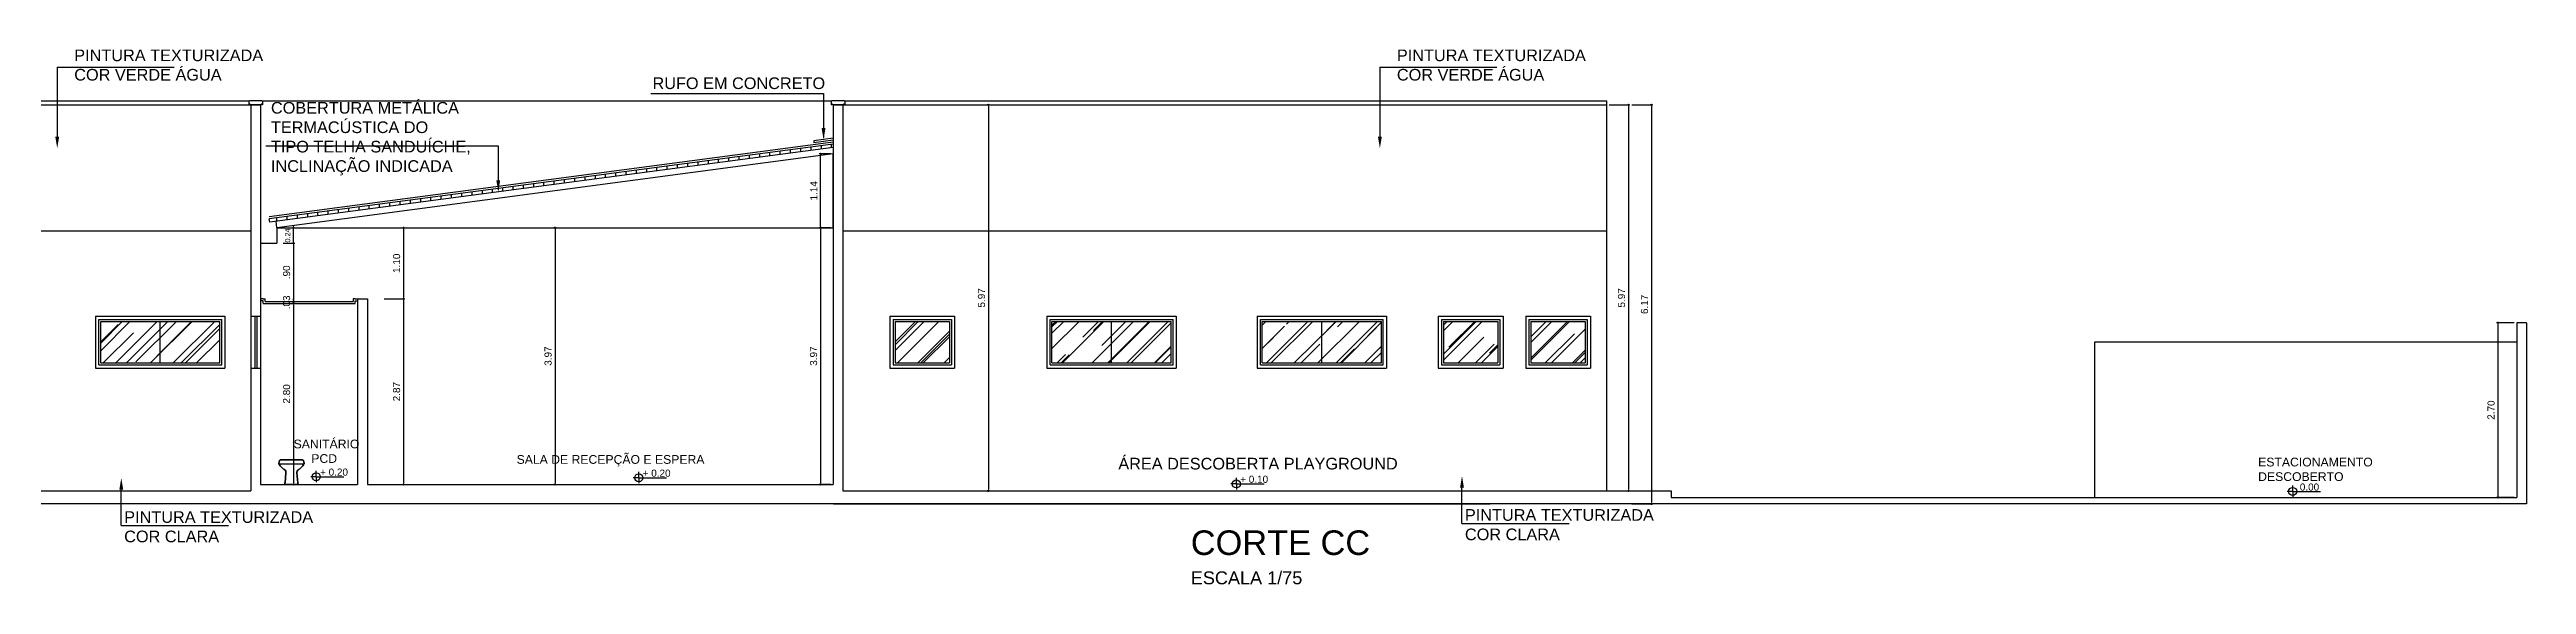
# Model space of a CAD drawing. Header units: millimetres. Extents: x 2125 to 3408, y 1171 to 1686.
# Drawn here: x 2546.85 to 2585.13, y 1480.83 to 1489.1 of the extents above; entities that cross this region are included whole.
import ezdxf

# ---------------------------------------------------------------- set-up
doc = ezdxf.new("R2010")
doc.units = ezdxf.units.MM
for name, color, linetype in [('cobertura', 1, 'Continuous'), ('cotas', 7, 'Continuous'), ('ESQUADRIA', 3, 'Continuous'), ('JANELA2', 1, 'Continuous'), ('LAYOUT', 7, 'Continuous'), ('PAREDE', 4, 'Continuous'), ('TEXTO01', 7, 'Continuous'), ('TEXTO02', 3, 'Continuous'), ('TEXTO03', 2, 'Continuous')]:
    doc.layers.add(name, color=color, linetype=linetype)
doc.styles.add('ROMANS', font='arial.ttf')
doc.styles.get("Standard").update_dxf_attribs({"font": 'arial.ttf'})
doc.styles.add('TEXTO1', font='swissko.ttf', dxfattribs={"width": 0.6, "height": 0.1})
doc.dimstyles.new('ESCALA 50', dxfattribs={"dimtxt": 0.08, "dimasz": 0.02, "dimexe": 0.05, "dimexo": 0.05, "dimgap": 0.05, "dimtad": 1, "dimlfac": -10, "dimzin": 1, "dimdsep": 46, "dimtxsty": 'ROMANS', "dimblk1": 'PPC', "dimblk2": 'PPC', "dimsah": 1, "dimcen": 0.02, "dimclrd": 7, "dimclre": 7, "dimclrt": 3, "dimadec": 0, "dimazin": 0, "dimtfac": 1, "dimtix": 1, "dimtmove": 1, "dimatfit": 3, "dimldrblk": 'PPC', "dimfxl": 0, "dimtolj": 1, "dimtzin": 12, "dimarcsym": 0})
doc.dimstyles.new('ESCALA75', dxfattribs={"dimtxt": 0.11, "dimasz": 0.02, "dimexe": 0.02, "dimexo": 0.04, "dimgap": 0.05, "dimtad": 1, "dimzin": 4, "dimdsep": 46, "dimtxsty": 'ROMANS', "dimblk1": 'PPC', "dimblk2": 'PPC', "dimsah": 1, "dimcen": 0.02, "dimclrd": 7, "dimclre": 7, "dimclrt": 3, "dimazin": 1, "dimtfac": 1, "dimtix": 1, "dimtmove": 0, "dimatfit": 3, "dimldrblk": 'PPC', "dimfxl": 0, "dimtolj": 1, "dimtzin": 12, "dimarcsym": 0})

# ---------------------------------------------------------------- blocks, each defined once
blk = doc.blocks.new('PPC')
at = {"color": 2}
blk.add_circle((0, 0), 0.5, dxfattribs=at)
blk = doc.blocks.new('*D408')
at = {"color": 7, "lineweight": -2, "transparency": 16777216}
for p, q in [((2550.466, 1486.106), (2550.644, 1486.106)), ((2550.624, 1486.086), (2550.624, 1485.226)), ((2550.394, 1485.206), (2550.644, 1485.206))]:
    blk.add_line(p, q, dxfattribs=at)
at = {"layer": 'DEFPOINTS', "color": 0, "transparency": 16777216}
for p in [(2550.426, 1486.106), (2550.354, 1485.206), (2550.624, 1485.206)]:
    blk.add_point(p, dxfattribs=at)
at = {"color": 7, "lineweight": -2, "transparency": 16777216, "xscale": 0.02, "yscale": 0.02, "zscale": 0.02}
for p, rotation in [((2550.624, 1486.106), 90), ((2550.624, 1485.206), 270)]:
    blk.add_blockref('PPC', p, dxfattribs=dict(at, rotation=rotation))
at = {"color": 3, "transparency": 16777216, "insert": (2550.518, 1485.656), "char_height": 0.11, "attachment_point": 5, "rotation": 90, "style": 'ROMANS'}
blk.add_mtext('\\A1;.90', dxfattribs=at)
blk = doc.blocks.new('*D409')
at = {"color": 7, "lineweight": -2, "transparency": 16777216}
for p, q in [((2550.394, 1485.206), (2550.644, 1485.206)), ((2550.624, 1485.176), (2550.604, 1485.176)), ((2550.624, 1485.226), (2550.624, 1485.246)), ((2550.624, 1485.206), (2550.624, 1485.176)), ((2550.624, 1485.156), (2550.624, 1485.136))]:
    blk.add_line(p, q, dxfattribs=at)
at = {"layer": 'DEFPOINTS', "color": 0, "transparency": 16777216}
for p in [(2550.354, 1485.206), (2550.624, 1485.176), (2550.624, 1485.176)]:
    blk.add_point(p, dxfattribs=at)
at = {"color": 7, "lineweight": -2, "transparency": 16777216, "xscale": 0.02, "yscale": 0.02, "zscale": 0.02}
for p, rotation in [((2550.624, 1485.206), 270), ((2550.624, 1485.176), 90)]:
    blk.add_blockref('PPC', p, dxfattribs=dict(at, rotation=rotation))
at = {"color": 3, "transparency": 16777216, "insert": (2550.518, 1485.191), "char_height": 0.11, "attachment_point": 5, "rotation": 90, "style": 'ROMANS'}
blk.add_mtext('\\A1;.03', dxfattribs=at)
blk = doc.blocks.new('*D410')
at = {"color": 7, "lineweight": -2, "transparency": 16777216}
for p, q in [((2550.624, 1485.176), (2550.604, 1485.176)), ((2550.624, 1485.156), (2550.624, 1482.396)), ((2550.624, 1482.376), (2550.604, 1482.376))]:
    blk.add_line(p, q, dxfattribs=at)
at = {"layer": 'DEFPOINTS', "color": 0, "transparency": 16777216}
for p in [(2550.624, 1485.176), (2550.624, 1482.376), (2550.624, 1482.376)]:
    blk.add_point(p, dxfattribs=at)
at = {"color": 7, "lineweight": -2, "transparency": 16777216, "xscale": 0.02, "yscale": 0.02, "zscale": 0.02}
for p, rotation in [((2550.624, 1485.176), 90), ((2550.624, 1482.376), 270)]:
    blk.add_blockref('PPC', p, dxfattribs=dict(at, rotation=rotation))
at = {"color": 3, "transparency": 16777216, "insert": (2550.518, 1483.776), "char_height": 0.11, "attachment_point": 5, "rotation": 90, "style": 'ROMANS'}
blk.add_mtext('\\A1;2.80', dxfattribs=at)
blk = doc.blocks.new('*D411')
at = {"color": 7, "lineweight": -2, "transparency": 16777216}
for p, q in [((2552.084, 1486.346), (2552.344, 1486.346)), ((2552.324, 1486.326), (2552.324, 1485.266)), ((2552.024, 1485.246), (2552.344, 1485.246))]:
    blk.add_line(p, q, dxfattribs=at)
at = {"layer": 'DEFPOINTS', "color": 0, "transparency": 16777216}
for p in [(2552.044, 1486.346), (2551.841, 1485.246), (2552.324, 1485.246)]:
    blk.add_point(p, dxfattribs=at)
at = {"color": 7, "lineweight": -2, "transparency": 16777216, "xscale": 0.02, "yscale": 0.02, "zscale": 0.02}
for p, rotation in [((2552.324, 1486.346), 90), ((2552.324, 1485.246), 270)]:
    blk.add_blockref('PPC', p, dxfattribs=dict(at, rotation=rotation))
at = {"color": 3, "transparency": 16777216, "insert": (2552.218, 1485.796), "char_height": 0.11, "attachment_point": 5, "rotation": 90, "style": 'ROMANS'}
blk.add_mtext('\\A1;1.10', dxfattribs=at)
blk = doc.blocks.new('*D412')
at = {"color": 7, "lineweight": -2, "transparency": 16777216}
for p, q in [((2552.024, 1485.246), (2552.344, 1485.246)), ((2552.324, 1485.226), (2552.324, 1482.396)), ((2552.024, 1482.376), (2552.344, 1482.376))]:
    blk.add_line(p, q, dxfattribs=at)
at = {"layer": 'DEFPOINTS', "color": 0, "transparency": 16777216}
for p in [(2551.841, 1485.246), (2551.841, 1482.376), (2552.324, 1482.376)]:
    blk.add_point(p, dxfattribs=at)
at = {"color": 7, "lineweight": -2, "transparency": 16777216, "xscale": 0.02, "yscale": 0.02, "zscale": 0.02}
for p, rotation in [((2552.324, 1485.246), 90), ((2552.324, 1482.376), 270)]:
    blk.add_blockref('PPC', p, dxfattribs=dict(at, rotation=rotation))
at = {"color": 3, "transparency": 16777216, "insert": (2552.218, 1483.811), "char_height": 0.11, "attachment_point": 5, "rotation": 90, "style": 'ROMANS'}
blk.add_mtext('\\A1;2.87', dxfattribs=at)
blk = doc.blocks.new('*D413')
at = {"color": 7, "lineweight": -2, "transparency": 16777216}
for p, q in [((2554.666, 1486.346), (2554.646, 1486.346)), ((2554.666, 1486.326), (2554.666, 1482.396)), ((2554.666, 1482.376), (2554.646, 1482.376))]:
    blk.add_line(p, q, dxfattribs=at)
at = {"layer": 'DEFPOINTS', "color": 0, "transparency": 16777216}
for p in [(2554.666, 1486.346), (2554.666, 1482.376), (2554.666, 1482.376)]:
    blk.add_point(p, dxfattribs=at)
at = {"color": 7, "lineweight": -2, "transparency": 16777216, "xscale": 0.02, "yscale": 0.02, "zscale": 0.02}
for p, rotation in [((2554.666, 1486.346), 90), ((2554.666, 1482.376), 270)]:
    blk.add_blockref('PPC', p, dxfattribs=dict(at, rotation=rotation))
at = {"color": 3, "transparency": 16777216, "insert": (2554.559, 1484.361), "char_height": 0.11, "attachment_point": 5, "rotation": 90, "style": 'ROMANS'}
blk.add_mtext('\\A1;3.97', dxfattribs=at)
blk = doc.blocks.new('*D414')
at = {"color": 7, "lineweight": -2, "transparency": 16777216}
for p, q in [((2558.926, 1486.346), (2558.748, 1486.346)), ((2558.768, 1486.326), (2558.768, 1482.396)), ((2558.926, 1482.376), (2558.748, 1482.376))]:
    blk.add_line(p, q, dxfattribs=at)
at = {"layer": 'DEFPOINTS', "color": 0, "transparency": 16777216}
for p in [(2558.966, 1486.346), (2558.768, 1482.376), (2558.966, 1482.376)]:
    blk.add_point(p, dxfattribs=at)
at = {"color": 7, "lineweight": -2, "transparency": 16777216, "xscale": 0.02, "yscale": 0.02, "zscale": 0.02}
for p, rotation in [((2558.768, 1486.346), 90), ((2558.768, 1482.376), 270)]:
    blk.add_blockref('PPC', p, dxfattribs=dict(at, rotation=rotation))
at = {"color": 3, "transparency": 16777216, "insert": (2558.662, 1484.361), "char_height": 0.11, "attachment_point": 5, "rotation": 90, "style": 'ROMANS'}
blk.add_mtext('\\A1;3.97', dxfattribs=at)
blk = doc.blocks.new('*D415')
at = {"color": 7, "lineweight": -2, "transparency": 16777216}
for p, q in [((2561.363, 1488.246), (2561.343, 1488.246)), ((2561.363, 1488.226), (2561.363, 1482.296)), ((2561.363, 1482.276), (2561.343, 1482.276))]:
    blk.add_line(p, q, dxfattribs=at)
at = {"layer": 'DEFPOINTS', "color": 0, "transparency": 16777216}
for p in [(2561.363, 1488.246), (2561.363, 1482.276), (2561.363, 1482.276)]:
    blk.add_point(p, dxfattribs=at)
at = {"color": 7, "lineweight": -2, "transparency": 16777216, "xscale": 0.02, "yscale": 0.02, "zscale": 0.02}
for p, rotation in [((2561.363, 1488.246), 90), ((2561.363, 1482.276), 270)]:
    blk.add_blockref('PPC', p, dxfattribs=dict(at, rotation=rotation))
at = {"color": 3, "transparency": 16777216, "insert": (2561.256, 1485.261), "char_height": 0.11, "attachment_point": 5, "rotation": 90, "style": 'ROMANS'}
blk.add_mtext('\\A1;5.97', dxfattribs=at)
blk = doc.blocks.new('*D416')
at = {"color": 7, "lineweight": -2, "transparency": 16777216}
for p, q in [((2570.956, 1488.246), (2571.274, 1488.246)), ((2571.254, 1488.226), (2571.254, 1482.296)), ((2570.956, 1482.276), (2571.274, 1482.276))]:
    blk.add_line(p, q, dxfattribs=at)
at = {"layer": 'DEFPOINTS', "color": 0, "transparency": 16777216}
for p in [(2570.916, 1488.246), (2570.916, 1482.276), (2571.254, 1482.276)]:
    blk.add_point(p, dxfattribs=at)
at = {"color": 7, "lineweight": -2, "transparency": 16777216, "xscale": 0.02, "yscale": 0.02, "zscale": 0.02}
for p, rotation in [((2571.254, 1488.246), 90), ((2571.254, 1482.276), 270)]:
    blk.add_blockref('PPC', p, dxfattribs=dict(at, rotation=rotation))
at = {"color": 3, "transparency": 16777216, "insert": (2571.147, 1485.261), "char_height": 0.11, "attachment_point": 5, "rotation": 90, "style": 'ROMANS'}
blk.add_mtext('\\A1;5.97', dxfattribs=at)
blk = doc.blocks.new('*D417')
at = {"color": 7, "lineweight": -2, "transparency": 16777216}
for p, q in [((2571.308, 1488.246), (2571.628, 1488.246)), ((2571.608, 1488.226), (2571.608, 1482.096)), ((2571.308, 1482.076), (2571.628, 1482.076))]:
    blk.add_line(p, q, dxfattribs=at)
at = {"layer": 'DEFPOINTS', "color": 0, "transparency": 16777216}
for p in [(2570.916, 1488.246), (2570.916, 1482.076), (2571.608, 1482.076)]:
    blk.add_point(p, dxfattribs=at)
at = {"color": 7, "lineweight": -2, "transparency": 16777216, "xscale": 0.02, "yscale": 0.02, "zscale": 0.02}
for p, rotation in [((2571.608, 1488.246), 90), ((2571.608, 1482.076), 270)]:
    blk.add_blockref('PPC', p, dxfattribs=dict(at, rotation=rotation))
at = {"color": 3, "transparency": 16777216, "insert": (2571.502, 1485.161), "char_height": 0.11, "attachment_point": 5, "rotation": 90, "style": 'ROMANS'}
blk.add_mtext('\\A1;6.17', dxfattribs=at)
blk = doc.blocks.new('*D418')
at = {"color": 7, "lineweight": -2, "transparency": 16777216}
for p, q in [((2584.941, 1484.876), (2584.67, 1484.876)), ((2584.69, 1484.856), (2584.69, 1482.196)), ((2584.941, 1482.176), (2584.67, 1482.176))]:
    blk.add_line(p, q, dxfattribs=at)
at = {"layer": 'DEFPOINTS', "color": 0, "transparency": 16777216}
for p in [(2584.981, 1484.876), (2584.69, 1482.176), (2584.981, 1482.176)]:
    blk.add_point(p, dxfattribs=at)
at = {"color": 7, "lineweight": -2, "transparency": 16777216, "xscale": 0.02, "yscale": 0.02, "zscale": 0.02}
for p, rotation in [((2584.69, 1484.876), 90), ((2584.69, 1482.176), 270)]:
    blk.add_blockref('PPC', p, dxfattribs=dict(at, rotation=rotation))
at = {"color": 3, "transparency": 16777216, "insert": (2584.584, 1483.526), "char_height": 0.11, "attachment_point": 5, "rotation": 90, "style": 'ROMANS'}
blk.add_mtext('\\A1;2.70', dxfattribs=at)
blk = doc.blocks.new('MON07F')
at = {"layer": 'LAYOUT', "color": 3}
blk.add_lwpolyline([(-0.097, 0, -0.386383), (-0.102, 0.006), (-0.101, 0.02, -0.189432), (-0.098, 0.025), (-0.085, 0.18, 0.109033), (-0.088, 0.207, 0.15962), (-0.11, 0.23, -0.040278), (-0.156, 0.268, -0.044946), (-0.193, 0.314, -0.204808), (-0.195, 0.325), (-0.187, 0.368, -0.359982), (-0.172, 0.38), (0, 0.38), (0.172, 0.38, -0.359982), (0.187, 0.368), (0.195, 0.325, -0.204808), (0.193, 0.314, -0.044946), (0.156, 0.268, -0.040278), (0.11, 0.23, 0.15962), (0.088, 0.207, 0.109033), (0.085, 0.18), (0.098, 0.025, -0.189432), (0.101, 0.02), (0.102, 0.006, -0.386383), (0.097, 0), (0, 0), (-0.097, 0, -0.438509)], format="xyb", dxfattribs=at)
at = {"layer": 'LAYOUT'}
blk.add_lwpolyline([(-0.195, 0.32), (0, 0.32), (0.195, 0.32)], dxfattribs=at)
blk = doc.blocks.new('new block4')
at = {"layer": 'TEXTO01'}
h = blk.add_hatch(dxfattribs=at)
h.set_pattern_fill('ANGLE', color=256)
h.set_pattern_definition([(0, (-2260.456, -913.906), (0, 6.985), [5.08, -1.905]), (90, (-2260.456, -913.906), (-6.985, 4e-16), [5.08, -1.905])])
h.paths.add_polyline_path([(0, 0), (0, -0.062, 0.414214), (0.062, 0)])
h.paths.add_polyline_path([(0, 0), (0, 0.062, 0.414214), (-0.062, 0)])
for q in [(-0.086, 0), (0, 0.093), (0.429, 0), (0, -0.085)]:
    blk.add_line((0, 0), q, dxfattribs=at)
blk.add_circle((0, 0), 0.0624, dxfattribs=at)
blk = doc.blocks.new('*D495')
at = {"color": 7, "lineweight": -2, "transparency": 16777216}
for p, q in [((2558.926, 1487.486), (2558.749, 1487.486)), ((2558.769, 1486.366), (2558.769, 1487.466)), ((2558.926, 1486.346), (2558.749, 1486.346))]:
    blk.add_line(p, q, dxfattribs=at)
at = {"layer": 'DEFPOINTS', "color": 0, "transparency": 16777216}
for p in [(2558.769, 1487.486), (2558.966, 1487.486), (2558.966, 1486.346)]:
    blk.add_point(p, dxfattribs=at)
at = {"color": 7, "lineweight": -2, "transparency": 16777216, "xscale": 0.02, "yscale": 0.02, "zscale": 0.02}
for p, rotation in [((2558.769, 1487.486), 90), ((2558.769, 1486.346), 270)]:
    blk.add_blockref('PPC', p, dxfattribs=dict(at, rotation=rotation))
at = {"color": 3, "transparency": 16777216, "insert": (2558.664, 1486.916), "char_height": 0.11, "attachment_point": 5, "rotation": 90, "style": 'ROMANS'}
blk.add_mtext('\\A1;1.14', dxfattribs=at)
blk = doc.blocks.new('*D673')
at = {"color": 7, "lineweight": -2, "transparency": 16777216}
for p, q in [((2550.625, 1486.366), (2550.625, 1486.386)), ((2550.625, 1486.106), (2550.625, 1486.346)), ((2550.625, 1486.086), (2550.625, 1486.066))]:
    blk.add_line(p, q, dxfattribs=at)
at = {"layer": 'DEFPOINTS', "color": 0, "transparency": 16777216}
for p in [(2550.625, 1486.346), (2550.625, 1486.346), (2550.625, 1486.106)]:
    blk.add_point(p, dxfattribs=at)
at = {"color": 7, "lineweight": -2, "transparency": 16777216, "xscale": 0.02, "yscale": 0.02, "zscale": 0.02}
for p, rotation in [((2550.625, 1486.346), 270), ((2550.625, 1486.106), 90)]:
    blk.add_blockref('PPC', p, dxfattribs=dict(at, rotation=rotation))
at = {"color": 3, "transparency": 16777216, "insert": (2550.534, 1486.226), "char_height": 0.08, "attachment_point": 5, "rotation": 90, "style": 'ROMANS'}
blk.add_mtext('\\A1;0.24', dxfattribs=at)

msp = doc.modelspace()

# ---------------------------------------------------------------- hatches: boundary and pattern name
h = msp.add_hatch()
h.set_pattern_fill('AR-RROOF', color=1, scale=0.015, angle=45)
h.paths.add_polyline_path([(2541.2156, 1484.8962), (2540.2956, 1484.8962), (2540.2956, 1484.2562), (2541.2156, 1484.2562)])
h.paths.add_polyline_path([(2542.1356, 1484.8962), (2541.2156, 1484.8962), (2541.2156, 1484.2562), (2542.1356, 1484.2562)])
h.paths.add_polyline_path([(2544.0656, 1484.8962), (2543.1456, 1484.8962), (2543.1456, 1484.2562), (2544.0656, 1484.2562)])
h.paths.add_polyline_path([(2544.9856, 1484.8962), (2544.0656, 1484.8962), (2544.0656, 1484.2562), (2544.9856, 1484.2562)])
h.paths.add_polyline_path([(2546.6856, 1484.8962), (2545.8456, 1484.8962), (2545.8456, 1484.2562), (2546.6856, 1484.2562)])
h.paths.add_polyline_path([(2548.5656, 1484.8962), (2547.6456, 1484.8962), (2547.6456, 1484.2562), (2548.5656, 1484.2562)])
h.paths.add_polyline_path([(2549.4856, 1484.8962), (2548.5656, 1484.8962), (2548.5656, 1484.2562), (2549.4856, 1484.2562)])
h.paths.add_polyline_path([(2560.7606, 1484.8962), (2559.9206, 1484.8962), (2559.9206, 1484.2562), (2560.7606, 1484.2562)])
h.paths.add_polyline_path([(2563.2656, 1484.8962), (2562.3456, 1484.8962), (2562.3456, 1484.2562), (2563.2656, 1484.2562)])
h.paths.add_polyline_path([(2564.1856, 1484.8962), (2563.2656, 1484.8962), (2563.2656, 1484.2562), (2564.1856, 1484.2562)])
h.paths.add_polyline_path([(2566.5156, 1484.8962), (2565.5956, 1484.8962), (2565.5956, 1484.2562), (2566.5156, 1484.2562)])
h.paths.add_polyline_path([(2567.4356, 1484.8962), (2566.5156, 1484.8962), (2566.5156, 1484.2562), (2567.4356, 1484.2562)])
h.paths.add_polyline_path([(2569.2356, 1484.8962), (2568.3956, 1484.8962), (2568.3956, 1484.2562), (2569.2356, 1484.2562)])
h.paths.add_polyline_path([(2570.5856, 1484.8962), (2569.7456, 1484.8962), (2569.7456, 1484.2562), (2570.5856, 1484.2562)])
at = {"layer": 'cobertura'}
h = msp.add_hatch(dxfattribs=at)
h.set_pattern_fill('ANSI31', color=256, scale=0.05, angle=45)
h.set_pattern_definition([(90, (-1.69752, 6.48309), (-0.15875, 3e-17), [])])
h.paths.add_polyline_path([(2558.9656, 1487.5871), (2558.9656, 1487.6375), (2550.25, 1486.4822), (2550.2565, 1486.4326)])

# ---------------------------------------------------------------- linework, layer by layer
for p, q in [((2546.9735, 1488.8275), (2546.9735, 1487.7535)), ((2567.4127, 1488.8275), (2567.4127, 1487.7535)), ((2550.1356, 1488.3062), (2558.9456, 1488.3062)), ((2556.1466, 1488.4189), (2558.8156, 1488.4189)), ((2558.8156, 1488.4189), (2558.8156, 1487.7392)), ((2550.1987, 1487.6113), (2553.7886, 1487.6113)), ((2553.7886, 1487.6113), (2553.7886, 1486.9316)), ((2558.9656, 1486.3462), (2558.9656, 1487.4862)), ((2550.3656, 1486.3462), (2550.3656, 1486.1062)), ((2550.3656, 1486.3462), (2558.9656, 1486.3462)), ((2550.1156, 1486.1062), (2550.3656, 1486.1062)), ((2550.1556, 1485.2462), (2550.1156, 1485.2462)), ((2550.1556, 1485.2162), (2550.1156, 1485.2162)), ((2550.1556, 1485.2462), (2550.1856, 1485.2462)), ((2550.1556, 1485.1762), (2550.1556, 1485.2162)), ((2550.1556, 1485.1762), (2551.5756, 1485.1762)), ((2550.1856, 1485.2062), (2550.1856, 1485.2462)), ((2550.1856, 1485.2062), (2551.5456, 1485.2062)), ((2551.5756, 1485.2462), (2551.5456, 1485.2462)), ((2551.5456, 1485.2462), (2551.5456, 1485.2062)), ((2551.5756, 1485.2462), (2551.6156, 1485.2462)), ((2551.5756, 1485.1762), (2551.5756, 1485.2162)), ((2551.5756, 1485.2162), (2551.6156, 1485.2162)), ((2547.9628, 1481.7429), (2549.6179, 1481.7429)), ((2568.6813, 1481.7749), (2570.3364, 1481.7749))]:
    msp.add_line(p, q)
for p, q in [((2558.9617, 1487.6673), (2550.246, 1486.5119)), ((2558.9656, 1487.6375), (2550.25, 1486.4822)), ((2558.9656, 1487.5871), (2550.2565, 1486.4326)), ((2558.9656, 1487.4862), (2550.3656, 1486.3462)), ((2550.2566, 1486.4326), (2550.25, 1486.4822)), ((2550.3656, 1486.3462), (2550.3557, 1486.4457))]:
    msp.add_line(p, q, dxfattribs=at)
at = {"layer": 'DEFPOINTS'}
msp.add_lwpolyline([(2550.7859, 1482.6911, 0.1860307), (2550.7879, 1482.7006), (2550.7796, 1482.7442, 0.3599816), (2550.7649, 1482.7564), (2550.5928, 1482.7564), (2550.4207, 1482.7564, 0.3599816), (2550.406, 1482.7442), (2550.3977, 1482.7006, 0.1860307), (2550.3997, 1482.6911, 0.0451288), (2550.4373, 1482.6439, 0.0402776), (2550.4828, 1482.6069, -0.1596199), (2550.5048, 1482.5839, -0.109033), (2550.5078, 1482.5559), (2550.4949, 1482.4017, 0.172593), (2550.4924, 1482.3969), (2550.4908, 1482.3824, 0.3863831), (2550.4955, 1482.3764), (2550.5928, 1482.3764), (2550.6901, 1482.3764, 0.3863831), (2550.6948, 1482.3824), (2550.6932, 1482.3969, 0.172593), (2550.6907, 1482.4017), (2550.6778, 1482.5559, -0.109033), (2550.6808, 1482.5839, -0.1596199), (2550.7028, 1482.6069, 0.0402776), (2550.7483, 1482.6439, 0.0451288)], format="xyb", close=True, dxfattribs=at)
at = {"layer": 'ESQUADRIA'}
for p, q in [((2539.8156, 1488.2462), (2549.9656, 1488.2462)), ((2539.8356, 1488.3062), (2549.9456, 1488.3062)), ((2558.9656, 1488.2462), (2570.9156, 1488.2462)), ((2559.1356, 1488.3062), (2570.9156, 1488.3062)), ((2570.9156, 1488.3062), (2570.9156, 1482.2762)), ((2558.9656, 1487.7283), (2558.6656, 1487.6886)), ((2558.9656, 1487.6981), (2558.6656, 1487.6583)), ((2558.6656, 1487.6886), (2558.6656, 1487.6583)), ((2539.8156, 1486.2962), (2549.9656, 1486.2962)), ((2559.1156, 1486.2962), (2570.9156, 1486.2962)), ((2547.5656, 1484.9762), (2547.5656, 1484.1762)), ((2547.5656, 1484.9762), (2549.5656, 1484.9762)), ((2547.6156, 1484.2262), (2547.6156, 1484.9262)), ((2547.6156, 1484.9262), (2549.5156, 1484.9262)), ((2547.6456, 1484.2562), (2547.6456, 1484.8962)), ((2547.6456, 1484.8962), (2549.4856, 1484.8962)), ((2548.5656, 1484.2562), (2548.5656, 1484.8962)), ((2549.4856, 1484.2562), (2549.4856, 1484.8962)), ((2549.5156, 1484.2262), (2549.5156, 1484.9262)), ((2549.5656, 1484.9762), (2549.5656, 1484.1762)), ((2550.0256, 1484.9762), (2550.0256, 1484.1762)), ((2550.0556, 1484.9762), (2550.0556, 1484.1762)), ((2559.8406, 1484.9762), (2559.8406, 1484.1762)), ((2559.8406, 1484.9762), (2560.8406, 1484.9762)), ((2559.8906, 1484.9262), (2559.8906, 1484.2262)), ((2559.8906, 1484.9262), (2560.7906, 1484.9262)), ((2559.9206, 1484.8962), (2559.9206, 1484.2562)), ((2559.9206, 1484.8962), (2560.7606, 1484.8962)), ((2560.7606, 1484.8962), (2560.7606, 1484.2562)), ((2560.7906, 1484.9262), (2560.7906, 1484.2262)), ((2560.8406, 1484.9762), (2560.8406, 1484.1762)), ((2562.2656, 1484.9762), (2562.2656, 1484.1762)), ((2562.2656, 1484.9762), (2564.2656, 1484.9762)), ((2562.3156, 1484.2262), (2562.3156, 1484.9262)), ((2562.3156, 1484.9262), (2564.2156, 1484.9262)), ((2562.3456, 1484.2562), (2562.3456, 1484.8962)), ((2562.3456, 1484.8962), (2564.1856, 1484.8962)), ((2563.2656, 1484.2562), (2563.2656, 1484.8962)), ((2564.1856, 1484.2562), (2564.1856, 1484.8962)), ((2564.2156, 1484.2262), (2564.2156, 1484.9262)), ((2564.2656, 1484.9762), (2564.2656, 1484.1762)), ((2565.5156, 1484.9762), (2565.5156, 1484.1762)), ((2565.5156, 1484.9762), (2567.5156, 1484.9762)), ((2565.5656, 1484.2262), (2565.5656, 1484.9262)), ((2565.5656, 1484.9262), (2567.4656, 1484.9262)), ((2565.5956, 1484.2562), (2565.5956, 1484.8962)), ((2565.5956, 1484.8962), (2567.4356, 1484.8962)), ((2566.5156, 1484.2562), (2566.5156, 1484.8962)), ((2567.4356, 1484.2562), (2567.4356, 1484.8962)), ((2567.4656, 1484.2262), (2567.4656, 1484.9262)), ((2567.5156, 1484.9762), (2567.5156, 1484.1762)), ((2568.3156, 1484.9762), (2568.3156, 1484.1762)), ((2568.3156, 1484.9762), (2569.3156, 1484.9762)), ((2568.3656, 1484.9262), (2568.3656, 1484.2262)), ((2568.3656, 1484.9262), (2569.2656, 1484.9262)), ((2568.3956, 1484.8962), (2568.3956, 1484.2562)), ((2568.3956, 1484.8962), (2569.2356, 1484.8962)), ((2569.2356, 1484.8962), (2569.2356, 1484.2562)), ((2569.2656, 1484.9262), (2569.2656, 1484.2262)), ((2569.3156, 1484.9762), (2569.3156, 1484.1762)), ((2569.6656, 1484.9762), (2569.6656, 1484.1762)), ((2569.6656, 1484.9762), (2570.6656, 1484.9762)), ((2569.7156, 1484.9262), (2569.7156, 1484.2262)), ((2569.7156, 1484.9262), (2570.6156, 1484.9262)), ((2569.7456, 1484.8962), (2569.7456, 1484.2562)), ((2569.7456, 1484.8962), (2570.5856, 1484.8962)), ((2570.5856, 1484.8962), (2570.5856, 1484.2562)), ((2570.6156, 1484.9262), (2570.6156, 1484.2262)), ((2570.6656, 1484.9762), (2570.6656, 1484.1762)), ((2547.5656, 1484.1762), (2549.5656, 1484.1762)), ((2547.6156, 1484.2262), (2549.5156, 1484.2262)), ((2547.6456, 1484.2562), (2549.4856, 1484.2562)), ((2559.8406, 1484.1762), (2560.8406, 1484.1762)), ((2559.8906, 1484.2262), (2560.7906, 1484.2262)), ((2559.9206, 1484.2562), (2560.7606, 1484.2562)), ((2562.2656, 1484.1762), (2564.2656, 1484.1762)), ((2562.3156, 1484.2262), (2564.2156, 1484.2262)), ((2562.3456, 1484.2562), (2564.1856, 1484.2562)), ((2565.5156, 1484.1762), (2567.5156, 1484.1762)), ((2565.5656, 1484.2262), (2567.4656, 1484.2262)), ((2565.5956, 1484.2562), (2567.4356, 1484.2562)), ((2568.3156, 1484.1762), (2569.3156, 1484.1762)), ((2568.3656, 1484.2262), (2569.2656, 1484.2262)), ((2568.3956, 1484.2562), (2569.2356, 1484.2562)), ((2569.6656, 1484.1762), (2570.6656, 1484.1762)), ((2569.7156, 1484.2262), (2570.6156, 1484.2262)), ((2569.7456, 1484.2562), (2570.5856, 1484.2562))]:
    msp.add_line(p, q, dxfattribs=at)
at = {"layer": 'JANELA2', "linetype": 'Continuous'}
for p, q in [((2549.9656, 1484.9762), (2550.1156, 1484.9762)), ((2549.9656, 1484.1762), (2550.1156, 1484.1762))]:
    msp.add_line(p, q, dxfattribs=at)
at = {"layer": 'LAYOUT'}
for p, q in [((2546.9735, 1488.8275), (2548.7801, 1488.8275)), ((2567.4127, 1488.8275), (2569.2193, 1488.8275)), ((2547.9628, 1481.7429), (2547.9628, 1482.2957)), ((2568.6813, 1481.7749), (2568.6813, 1482.3277))]:
    msp.add_line(p, q, dxfattribs=at)
for points in [[(2558.8456, 1487.8884), (2558.8156, 1487.7084), (2558.7856, 1487.8884)], [(2547.0035, 1487.7535), (2546.9735, 1487.5735), (2546.9435, 1487.7535)], [(2567.4427, 1487.7535), (2567.4127, 1487.5735), (2567.3827, 1487.7535)], [(2553.8186, 1487.0808), (2553.7886, 1486.9008), (2553.7586, 1487.0808)], [(2547.9328, 1482.2957), (2547.9628, 1482.4757), (2547.9928, 1482.2957)], [(2568.6513, 1482.3277), (2568.6813, 1482.5077), (2568.7113, 1482.3277)]]:
    msp.add_solid(points, dxfattribs=at)
at = {"layer": 'PAREDE'}
for p, q in [((2549.9356, 1488.2962), (2549.9456, 1488.3062)), ((2549.9356, 1488.2962), (2549.9356, 1488.2462)), ((2549.9456, 1488.2462), (2549.9356, 1488.2462)), ((2550.1356, 1488.3062), (2549.9456, 1488.3062)), ((2549.9556, 1488.2562), (2549.9456, 1488.2562)), ((2549.9456, 1488.2562), (2549.9456, 1488.2462)), ((2549.9556, 1488.2462), (2549.9556, 1488.2562)), ((2550.1256, 1488.2462), (2549.9556, 1488.2462)), ((2549.9656, 1488.2462), (2550.1156, 1488.2462)), ((2549.9656, 1488.2462), (2550.1256, 1488.2462)), ((2550.1356, 1488.2562), (2550.1256, 1488.2562)), ((2550.1256, 1488.2562), (2550.1256, 1488.2462)), ((2550.1456, 1488.2962), (2550.1356, 1488.3062)), ((2550.1356, 1488.2462), (2550.1356, 1488.2562)), ((2550.1456, 1488.2462), (2550.1356, 1488.2462)), ((2550.1456, 1488.2962), (2550.1456, 1488.2462)), ((2558.9356, 1488.2962), (2558.9456, 1488.3062)), ((2558.9356, 1488.2962), (2558.9356, 1488.2462)), ((2558.9456, 1488.2462), (2558.9356, 1488.2462)), ((2559.1356, 1488.3062), (2558.9456, 1488.3062)), ((2558.9556, 1488.2562), (2558.9456, 1488.2562)), ((2558.9456, 1488.2562), (2558.9456, 1488.2462)), ((2558.9556, 1488.2462), (2558.9556, 1488.2562)), ((2559.1256, 1488.2462), (2558.9556, 1488.2462)), ((2558.9656, 1488.2462), (2559.1156, 1488.2462)), ((2558.9656, 1488.2462), (2559.1256, 1488.2462)), ((2559.1356, 1488.2562), (2559.1256, 1488.2562)), ((2559.1256, 1488.2562), (2559.1256, 1488.2462)), ((2559.1456, 1488.2962), (2559.1356, 1488.3062)), ((2559.1356, 1488.2462), (2559.1356, 1488.2562)), ((2559.1456, 1488.2462), (2559.1356, 1488.2462)), ((2559.1456, 1488.2962), (2559.1456, 1488.2462))]:
    msp.add_line(p, q, dxfattribs=at)
at = {"layer": 'PAREDE', "linetype": 'Continuous'}
for p, q in [((2549.9656, 1488.2462), (2549.9656, 1482.2762)), ((2549.9656, 1488.2462), (2550.1156, 1488.2462)), ((2550.1156, 1488.2462), (2549.9656, 1488.2462)), ((2550.1156, 1488.2462), (2549.9656, 1488.2462)), ((2550.1156, 1488.2462), (2550.1156, 1482.3762)), ((2558.9656, 1488.2462), (2558.9656, 1482.3762)), ((2558.9656, 1488.2462), (2559.1156, 1488.2462)), ((2559.1156, 1488.2462), (2558.9656, 1488.2462)), ((2559.1156, 1488.2462), (2558.9656, 1488.2462)), ((2559.1156, 1488.2462), (2559.1156, 1482.2762)), ((2551.6156, 1485.2462), (2551.6156, 1482.3762)), ((2551.6156, 1485.2462), (2551.7656, 1485.2462)), ((2551.7656, 1485.2462), (2551.7656, 1482.3762)), ((2585.1306, 1484.8762), (2584.9806, 1484.8762)), ((2584.9806, 1484.8762), (2584.9806, 1482.1762)), ((2585.1306, 1484.8762), (2585.1306, 1482.0762)), ((2578.4556, 1484.5762), (2578.4556, 1482.1762)), ((2584.9806, 1484.5762), (2578.4556, 1484.5762)), ((2585.1306, 1482.0762), (2524.5406, 1482.0762)), ((2539.8156, 1482.2762), (2549.9656, 1482.2762)), ((2550.1156, 1482.3762), (2551.6156, 1482.3762)), ((2551.7656, 1482.3762), (2558.9656, 1482.3762)), ((2558.9684, 1482.0762), (2569.1184, 1482.0762)), ((2559.1156, 1482.2762), (2570.9156, 1482.2762)), ((2570.9156, 1482.2762), (2571.9156, 1482.2762)), ((2571.9156, 1482.2762), (2571.9156, 1482.1762)), ((2571.9156, 1482.1762), (2584.9806, 1482.1762))]:
    msp.add_line(p, q, dxfattribs=at)

# ---------------------------------------------------------------- block references
at = {"layer": 'LAYOUT'}
msp.add_blockref('MON07F', (2550.5928, 1482.3764), dxfattribs=at)
at = {"layer": 'TEXTO01'}
for p in [(2550.9758, 1482.4954), (2555.9605, 1482.479), (2565.1948, 1482.3846), (2581.5181, 1482.2686)]:
    msp.add_blockref('new block4', p, dxfattribs=at)

# ---------------------------------------------------------------- texts
at = {"layer": 'cotas', "ltscale": 0.0001, "char_height": 0.11, "attachment_point": 1, "style": 'TEXTO1'}
for s, insert, width in [('{\\fSansSerif|b0|i0|c2|p2;\\W1;+ 0.20}', (2551.0354, 1482.6224), 0.503613), ('{\\fSansSerif|b0|i0|c2|p2;\\W1;+ 0.20}', (2556.0202, 1482.6061), 0.503613), ('{\\fSansSerif|b0|i0|c2|p2;\\W1;+ 0.10}', (2565.2545, 1482.5116), 0.503613), ('\\pi0.10187;{\\fSansSerif|b0|i0|c2|p2;\\W1;0.00}', (2581.5263, 1482.3914), 0.483498)]:
    msp.add_mtext(s, dxfattribs=dict(at, insert=insert, width=width))
at = {"layer": 'TEXTO01', "ltscale": 0.0001, "insert": (2564.4902, 1481.666), "char_height": 0.12, "width": 5.445164, "attachment_point": 1, "style": 'TEXTO1'}
msp.add_mtext('{\\fSansSerif|b0|i0|c2|p2;\\H3.1667x;\\W1;\\C2;CORTE CC\\P\\H0.52631x;\\C3;ESCALA 1/75}', dxfattribs=at)
at = {"layer": 'TEXTO02', "ltscale": 0.0001, "char_height": 0.18, "attachment_point": 1}
for s, insert in [('PINTURA TEXTURIZADA \\PCOR VERDE ÁGUA ', (2547.2364, 1489.101)), ('PINTURA TEXTURIZADA \\PCOR VERDE ÁGUA ', (2567.6756, 1489.101)), ('RUFO EM CONCRETO', (2556.1722, 1488.6697)), ('COBERTURA METÁLICA\\PTERMACÚSTICA DO\\PTIPO TELHA SANDUÍCHE, \\PINCLINAÇÃO INDICADA', (2550.276, 1488.2893)), ('PINTURA TEXTURIZADA\\PCOR CLARA\\P ', (2548.0082, 1481.9625)), ('PINTURA TEXTURIZADA\\PCOR CLARA\\P ', (2568.7267, 1481.9945))]:
    msp.add_mtext(s, dxfattribs=dict(at, insert=insert))
at = {"layer": 'TEXTO03', "ltscale": 0.0001, "attachment_point": 1, "style": 'TEXTO1'}
for s, insert, char_height, width in [('\\pi1.1413;{\\fSansSerif|b0|i0|c2|p2;\\H1.5x;\\W1;\\C2;SANITÁRIO\\P\\pi0;                           PCD}', (2549.4853, 1483.0696), 0.09, 2.694601), ('\\pi0.55813;{\\fSansSerif|b0|i0|c2|p2;\\H1.5x;\\W1;\\C2;SALA DE RECEPÇÃO E ESPERA}', (2553.514, 1482.8305), 0.09, 3.738608), ('\\pi0.57912;{\\fSansSerif|b0|i0|c2|p2;\\H1.5x;\\W1;\\C2;ÁREA DESCOBERTA PLAYGROUND}', (2562.7918, 1482.788), 0.12, 5.131583), ('\\pi0.849;{\\fSansSerif|b0|i0|c2|p2;\\H1.5x;\\W1;\\C2;ESTACIONAMENTO\\PDESCOBERTO}', (2580.1355, 1482.79), 0.09, 2.91565)]:
    msp.add_mtext(s, dxfattribs=dict(at, insert=insert, char_height=char_height, width=width))

# ---------------------------------------------------------------- dimensions: what is measured, and where the dimension line sits
for base, p1, p2, dimstyle, picture, middle in [((2561.3626, 1482.2762), (2561.3626, 1488.2462), (2561.3626, 1482.2762), 'ESCALA75', '*D415', (2561.2565, 1485.2612)), ((2571.2536, 1482.2762), (2570.9156, 1488.2462), (2570.9156, 1482.2762), 'ESCALA75', '*D416', (2571.1474, 1485.2612)), ((2571.6081, 1482.0762), (2570.9156, 1488.2462), (2570.9156, 1482.0762), 'ESCALA75', '*D417', (2571.502, 1485.1612)), ((2558.769, 1487.4862), (2558.9656, 1486.3462), (2558.9656, 1487.4862), 'ESCALA75', '*D495', (2558.6638, 1486.9162)), ((2550.6245, 1486.3462), (2550.6245, 1486.1062), (2550.6245, 1486.3462), 'ESCALA 50', '*D673', (2550.5337, 1486.2262)), ((2552.3244, 1485.2462), (2552.0439, 1486.3462), (2551.8409, 1485.2462), 'ESCALA75', '*D411', (2552.2182, 1485.7962)), ((2554.6656, 1482.3762), (2554.6656, 1486.3462), (2554.6656, 1482.3762), 'ESCALA75', '*D413', (2554.5594, 1484.3612)), ((2550.6238, 1485.2062), (2550.4258, 1486.1062), (2550.3544, 1485.2062), 'ESCALA75', '*D408', (2550.5176, 1485.6562)), ((2584.69, 1482.1762), (2584.9806, 1484.8762), (2584.9806, 1482.1762), 'ESCALA75', '*D418', (2584.5839, 1483.5262))]:
    dim = msp.add_linear_dim(base=base, p1=p1, p2=p2, angle=90, dimstyle=dimstyle)
    dim.commit()
    dim.dimension.update_dxf_attribs({"geometry": picture, "text_midpoint": middle})
for base, p1, p2, picture, middle in [((2558.7684, 1482.3762), (2558.9656, 1486.3462), (2558.9656, 1482.3762), '*D414', (2558.6622, 1484.3612)), ((2550.6238, 1485.1762), (2550.3544, 1485.2062), (2550.6238, 1485.1762), '*D409', (2550.5176, 1485.1912)), ((2550.6238, 1482.3762), (2550.6238, 1485.1762), (2550.6238, 1482.3762), '*D410', (2550.5176, 1483.7762)), ((2552.3244, 1482.3762), (2551.8409, 1485.2462), (2551.8409, 1482.3762), '*D412', (2552.2182, 1483.8112))]:
    dim = msp.add_linear_dim(base=base, p1=p1, p2=p2, angle=90, dimstyle='ESCALA75', override={"dimtmove": 1})
    dim.commit()
    dim.dimension.update_dxf_attribs({"geometry": picture, "text_midpoint": middle})

doc.saveas('drawing.dxf')
